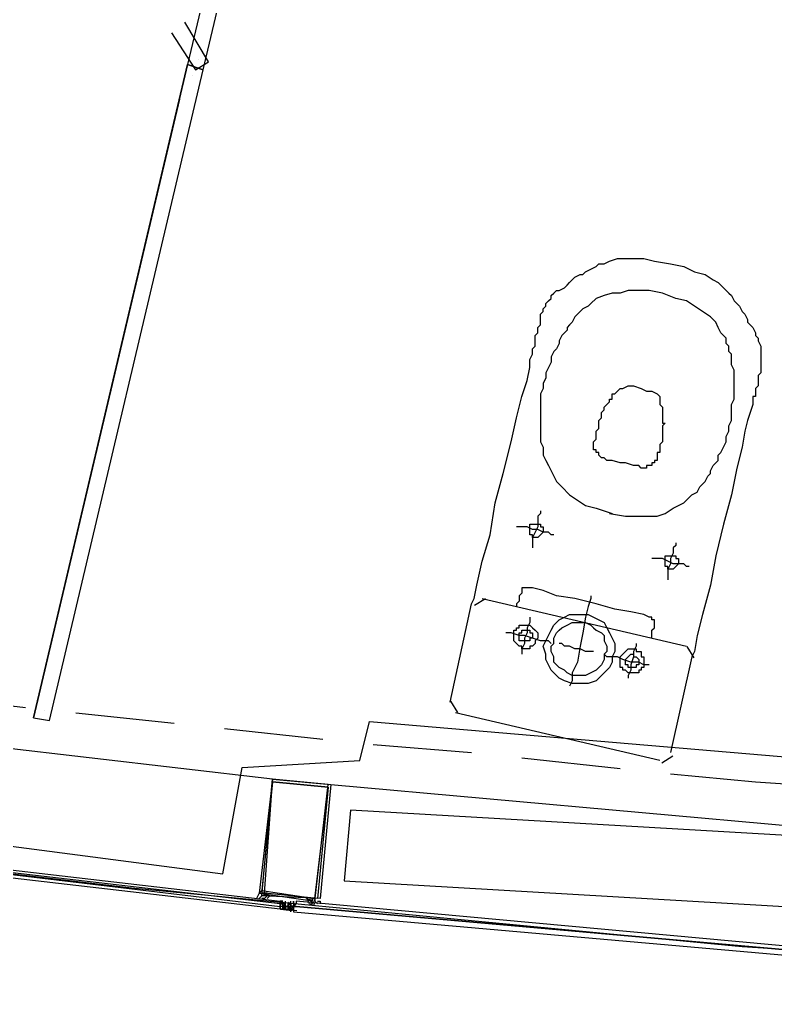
# Model space of a CAD drawing. Header units: feet. Extents: x -84 to 198, y -22 to 181.
# Drawn here: x 54.69 to 58.488, y 15.924 to 20.804 of the extents above; entities that cross this region are included whole.
import ezdxf

# ---------------------------------------------------------------- set-up
doc = ezdxf.new("R2010")
doc.units = ezdxf.units.FT
for name, color, linetype in [('A-AREA-COMUN', 252, 'CONTINUOUS'), ('A-AREA-UNIDAD', 30, 'CONTINUOUS'), ('A-LINEA', 7, 'CONTINUOUS')]:
    doc.layers.add(name, color=color, linetype=linetype)

msp = doc.modelspace()

# ---------------------------------------------------------------- linework, layer by layer
at = {"layer": 'A-AREA-COMUN'}
msp.add_lwpolyline([(65.52, 41.44), (59.728, 16.64), (56.352, 16.8356), (56.32, 16.48), (63.04, 16.0889), (68.48, 16.1244), (71.808, 16.4089), (71.84, 16.9956), (72.88, 17.12), (72.88, 17.4044), (69.84, 18.1156), (69.792, 19.2), (70.16, 20.5156), (71.712, 20.4089), (72.128, 22.2044), (72.352, 22.5244), (73.92, 30.0444)], dxfattribs=at)
at = {"layer": 'A-AREA-UNIDAD'}
msp.add_lwpolyline([(23.392, 28.4089), (25.28, 25.4756), (25.6, 25.44), (25.632, 24.96), (27.68, 22.24), (28, 22.2044), (28.08, 21.7244), (39.712, 18.9689), (47.68, 17.5644), (55.712, 16.5156), (55.808, 17.0489), (56.4, 17.0844), (56.448, 17.28), (58.752, 17.0844), (61.952, 30.56)], dxfattribs=at)
at = {"layer": 'A-LINEA'}
for p, q in [((55.5867, 20.6044), (55.5867, 20.6044)), ((56.8533, 17.3778), (56.96, 17.8711)), ((57.0307, 17.8965), (56.9746, 17.8619)), ((57.0133, 17.8978), (58.04, 17.6578)), ((58.0787, 17.6004), (58.0441, 17.6565)), ((58.0667, 17.6044), (57.96, 17.1244)), ((55.96, 16.9911), (52.2667, 17.4178)), ((54.2267, 17.4044), (54.72, 17.3511)), ((56.8546, 17.3819), (56.8893, 17.3257)), ((54.9733, 17.3244), (55.4667, 17.2711)), ((57.9067, 17.0844), (56.88, 17.3244)), ((55.72, 17.2444), (56.2133, 17.1911)), ((56.4667, 17.1644), (56.96, 17.1244)), ((57.2133, 17.0978), (57.7067, 17.0444)), ((57.9159, 17.0724), (57.9721, 17.107)), ((56.2533, 16.9644), (59.9467, 16.6311)), ((55.92, 16.3911), (55.92, 16.3911)), ((55.92, 16.3778), (55.92, 16.3778)), ((55.9333, 16.3778), (55.9333, 16.3778)), ((56.0133, 16.3778), (56, 16.3778)), ((56, 16.3778), (56.0133, 16.3644)), ((56, 16.3644), (56, 16.3778)), ((56, 16.3644), (56.0133, 16.3778)), ((56, 16.3644), (56, 16.3644)), ((56, 16.3644), (56, 16.3644)), ((56, 16.3644), (56, 16.3644)), ((56, 16.3644), (56, 16.3644)), ((56, 16.3644), (56, 16.3644)), ((56, 16.3644), (56, 16.3644)), ((56, 16.3644), (56.0133, 16.3644)), ((56, 16.3511), (56, 16.3644)), ((56.0133, 16.3644), (56, 16.3644)), ((56, 16.3644), (56, 16.3644)), ((56, 16.3511), (56, 16.3644)), ((56, 16.3511), (56, 16.3511)), ((56, 16.3511), (56, 16.3511)), ((56, 16.3511), (56, 16.3511)), ((56, 16.3511), (56, 16.3511)), ((56, 16.3378), (56, 16.3511)), ((56, 16.3511), (56, 16.3511)), ((56, 16.3511), (56, 16.3511)), ((56, 16.3511), (56, 16.3511)), ((56.0133, 16.3511), (56, 16.3511)), ((56, 16.3511), (56, 16.3511)), ((56.0133, 16.3511), (56, 16.3511)), ((56, 16.3511), (56, 16.3511)), ((56.0133, 16.3778), (56.0133, 16.3778)), ((56.0133, 16.3778), (56.0133, 16.3778)), ((56.0133, 16.3778), (56.0133, 16.3778)), ((56.0133, 16.3778), (56.0133, 16.3778)), ((56.0133, 16.3778), (56.0133, 16.3778)), ((56.0133, 16.3778), (56.0133, 16.3778)), ((56.0133, 16.3778), (56.0133, 16.3778)), ((56.0133, 16.3644), (56.0133, 16.3644)), ((56.0133, 16.3644), (56.0133, 16.3644)), ((56.0133, 16.3644), (56.0133, 16.3644)), ((56.0133, 16.3644), (56.0133, 16.3644)), ((56.0133, 16.3644), (56.0133, 16.3511)), ((56.0133, 16.3644), (56.0133, 16.3644)), ((56.0133, 16.3644), (56.0133, 16.3644)), ((56.0133, 16.3644), (56.0133, 16.3644)), ((56.0133, 16.3644), (56.0133, 16.3644)), ((56.0133, 16.3644), (56.0133, 16.3511)), ((56.0133, 16.3644), (56.0133, 16.3644)), ((56.0133, 16.3644), (56.0133, 16.3644)), ((56.0133, 16.3644), (56.0133, 16.3644)), ((56.0133, 16.3644), (56.0133, 16.3644)), ((56.0133, 16.3644), (56.0133, 16.3644)), ((56.0133, 16.3644), (56.0133, 16.3644)), ((56.0133, 16.3644), (56.0133, 16.3644)), ((56.0133, 16.3644), (56.0133, 16.3644)), ((56.0133, 16.3644), (56.0133, 16.3644)), ((56.0133, 16.3511), (56.0133, 16.3644)), ((56.0133, 16.3644), (56.0133, 16.3644)), ((56.0133, 16.3644), (56.0133, 16.3644)), ((56.0133, 16.3644), (56.0133, 16.3644)), ((56.0133, 16.3511), (56.0133, 16.3511)), ((56.0133, 16.3511), (56.0133, 16.3511)), ((56.0133, 16.3511), (56.0267, 16.3511)), ((56.0133, 16.3511), (56.0267, 16.3511)), ((56.0133, 16.3511), (56.0267, 16.3511)), ((56.0133, 16.3511), (56.0133, 16.3511)), ((56.0133, 16.3511), (56.0133, 16.3511)), ((56.0133, 16.3511), (56.0133, 16.3511)), ((56.0133, 16.3511), (56.0133, 16.3511)), ((56.0133, 16.3511), (56.0133, 16.3511)), ((56.0133, 16.3511), (56.0133, 16.3511)), ((56.0133, 16.3511), (56.0133, 16.3511)), ((56.0133, 16.3511), (56.0133, 16.3511)), ((56.0133, 16.3511), (56.0133, 16.3511)), ((56.0133, 16.3511), (56.0133, 16.3511)), ((56.0133, 16.3511), (56.0133, 16.3511)), ((56.0133, 16.3511), (56.0133, 16.3511)), ((56.0133, 16.3511), (56.0133, 16.3511)), ((56.0133, 16.3511), (56.0133, 16.3511)), ((56.0133, 16.3511), (56.0133, 16.3511)), ((56.0133, 16.3511), (56.0133, 16.3511)), ((56.0133, 16.3511), (56.0133, 16.3511)), ((56.0133, 16.3511), (56.0133, 16.3511)), ((56.0133, 16.3511), (56.0133, 16.3511)), ((56.0133, 16.3378), (56.0133, 16.3511)), ((56.0133, 16.3511), (56.0133, 16.3511)), ((56.0133, 16.3511), (56.0133, 16.3511)), ((56.0133, 16.3378), (56.0133, 16.3511)), ((56.0133, 16.3378), (56.0133, 16.3511)), ((56.0133, 16.3378), (56.0133, 16.3511)), ((56.0133, 16.3511), (56.0133, 16.3511)), ((56.0133, 16.3511), (56.0133, 16.3511)), ((56.0133, 16.3511), (56.0133, 16.3378)), ((56.0133, 16.3511), (56.0133, 16.3511)), ((56.0133, 16.3511), (56.0133, 16.3511)), ((56.0133, 16.3511), (56.0133, 16.3511)), ((56.0133, 16.3511), (56.0133, 16.3511)), ((56.0133, 16.3511), (56.0133, 16.3511)), ((56.0267, 16.3778), (56.0267, 16.3778)), ((56.0267, 16.3778), (56.0267, 16.3778)), ((56.0267, 16.3778), (56.0267, 16.3778)), ((56.0267, 16.3778), (56.0267, 16.3778)), ((56.0267, 16.3778), (56.0267, 16.3778)), ((56.0267, 16.3778), (56.0267, 16.3778)), ((56.0267, 16.3778), (56.0267, 16.3778)), ((56.0267, 16.3644), (56.0267, 16.3644)), ((56.0267, 16.3644), (56.0267, 16.3644)), ((56.0267, 16.3644), (56.0267, 16.3644)), ((56.0267, 16.3644), (56.0267, 16.3644)), ((56.0267, 16.3511), (56.0267, 16.3644)), ((56.0267, 16.3644), (56.0267, 16.3644)), ((56.0267, 16.3644), (56.0267, 16.3644)), ((56.0267, 16.3644), (56.0267, 16.3644)), ((56.0267, 16.3644), (56.0267, 16.3644)), ((56.0267, 16.3644), (56.0267, 16.3644)), ((56.0267, 16.3644), (56.0267, 16.3644)), ((56.0267, 16.3644), (56.0267, 16.3644)), ((56.0267, 16.3644), (56.0267, 16.3644)), ((56.0267, 16.3644), (56.0267, 16.3644)), ((56.0267, 16.3644), (56.0267, 16.3644)), ((56.0267, 16.3644), (56.0267, 16.3644)), ((56.0267, 16.3644), (56.0267, 16.3644)), ((56.0267, 16.3511), (56.0267, 16.3644)), ((56.0267, 16.3644), (56.0267, 16.3644)), ((56.0267, 16.3644), (56.0267, 16.3644)), ((56.0267, 16.3644), (56.0267, 16.3644)), ((56.0267, 16.3644), (56.0267, 16.3644)), ((56.0267, 16.3511), (56.0267, 16.3644)), ((56.0267, 16.3511), (56.0267, 16.3644)), ((56.0267, 16.3511), (56.04, 16.3511)), ((56.0267, 16.3511), (56.0267, 16.3511)), ((56.0267, 16.3511), (56.0267, 16.3511)), ((56.0267, 16.3511), (56.0267, 16.3511)), ((56.0267, 16.3511), (56.0267, 16.3511)), ((56.0267, 16.3511), (56.0267, 16.3511)), ((56.0267, 16.3511), (56.0267, 16.3511)), ((56.0267, 16.3511), (56.0267, 16.3511)), ((56.0267, 16.3511), (56.0267, 16.3511)), ((56.0267, 16.3511), (56.04, 16.3511)), ((56.0267, 16.3511), (56.04, 16.3511)), ((56.0267, 16.3511), (56.0267, 16.3511)), ((56.0267, 16.3511), (56.04, 16.3511)), ((56.0267, 16.3511), (56.0267, 16.3511)), ((56.0267, 16.3511), (56.0267, 16.3511)), ((56.0267, 16.3511), (56.0267, 16.3511)), ((56.0267, 16.3511), (56.0267, 16.3511)), ((56.0267, 16.3511), (56.0267, 16.3511)), ((56.0267, 16.3511), (56.04, 16.3511)), ((56.0267, 16.3511), (56.0267, 16.3511)), ((56.0267, 16.3511), (56.0267, 16.3511)), ((56.0267, 16.3378), (56.0267, 16.3511)), ((56.0267, 16.3511), (56.04, 16.3511)), ((56.0267, 16.3511), (56.0267, 16.3511)), ((56.0267, 16.3511), (56.0267, 16.3511)), ((56.0267, 16.3511), (56.0267, 16.3511)), ((56.0267, 16.3511), (56.0267, 16.3511)), ((56.0267, 16.3511), (56.0267, 16.3511)), ((56.0267, 16.3511), (56.0267, 16.3511)), ((56.0267, 16.3511), (56.0267, 16.3511)), ((56.0267, 16.3511), (56.0267, 16.3511)), ((56.0267, 16.3511), (56.0267, 16.3378)), ((56.0267, 16.3511), (56.0267, 16.3511)), ((56.0267, 16.3511), (56.0267, 16.3511)), ((56.0267, 16.3511), (56.0267, 16.3511)), ((56.0267, 16.3511), (56.0267, 16.3511)), ((56.0267, 16.3511), (56.0267, 16.3511)), ((56.0267, 16.3511), (56.0267, 16.3511)), ((56.0267, 16.3511), (56.0267, 16.3511)), ((56.0267, 16.3511), (56.0267, 16.3511)), ((56.0267, 16.3511), (56.0267, 16.3511)), ((56.0267, 16.3511), (56.0267, 16.3511)), ((56.0267, 16.3511), (56.0267, 16.3511)), ((56.0267, 16.3511), (56.0267, 16.3511)), ((56.0267, 16.3511), (56.0267, 16.3511)), ((56.0267, 16.3511), (56.0267, 16.3511)), ((56.0267, 16.3511), (56.0267, 16.3378)), ((56.0267, 16.3511), (56.0267, 16.3511)), ((56.0267, 16.3511), (56.0267, 16.3511)), ((56.0267, 16.3511), (56.0267, 16.3511)), ((56.0267, 16.3511), (56.0267, 16.3511)), ((56.0267, 16.3511), (56.0267, 16.3378)), ((56.0267, 16.3511), (56.0267, 16.3511)), ((56.0267, 16.3511), (56.0267, 16.3511)), ((56.0267, 16.3511), (56.0267, 16.3511)), ((56.0267, 16.3511), (56.0267, 16.3511)), ((56.0267, 16.3511), (56.04, 16.3511)), ((56.0267, 16.3511), (56.0267, 16.3511)), ((56.0267, 16.3511), (56.0267, 16.3511)), ((56.0267, 16.3511), (56.0267, 16.3511)), ((56.0267, 16.3511), (56.04, 16.3511)), ((56.04, 16.3644), (56.04, 16.3644)), ((56.04, 16.3511), (56.04, 16.3644)), ((56.04, 16.3644), (56.04, 16.3511)), ((56.04, 16.3644), (56.04, 16.3644)), ((56.04, 16.3644), (56.04, 16.3644)), ((56.04, 16.3644), (56.04, 16.3511)), ((56.04, 16.3644), (56.04, 16.3644)), ((56.04, 16.3644), (56.04, 16.3511)), ((56.04, 16.3644), (56.04, 16.3511)), ((56.04, 16.3511), (56.04, 16.3511)), ((56.04, 16.3511), (56.04, 16.3511)), ((56.04, 16.3511), (56.04, 16.3511)), ((56.04, 16.3511), (56.04, 16.3511)), ((56.04, 16.3511), (56.04, 16.3378)), ((56.04, 16.3511), (56.04, 16.3511)), ((56.04, 16.3511), (56.04, 16.3511)), ((56.04, 16.3511), (56.04, 16.3511)), ((56.04, 16.3511), (56.04, 16.3511)), ((56.04, 16.3511), (56.04, 16.3511)), ((56.04, 16.3511), (56.04, 16.3511)), ((56.04, 16.3511), (56.04, 16.3511)), ((56.04, 16.3511), (56.04, 16.3511)), ((56.04, 16.3511), (56.04, 16.3511)), ((56.04, 16.3511), (56.04, 16.3511)), ((56.04, 16.3511), (56.04, 16.3511)), ((56.04, 16.3511), (56.04, 16.3511)), ((56.04, 16.3511), (56.04, 16.3511)), ((56.04, 16.3511), (56.04, 16.3511)), ((56.04, 16.3511), (56.04, 16.3511)), ((56.04, 16.3511), (56.04, 16.3511)), ((56.04, 16.3511), (56.04, 16.3511)), ((56.04, 16.3511), (56.04, 16.3511)), ((56.04, 16.3511), (56.04, 16.3511)), ((56.04, 16.3511), (56.04, 16.3511)), ((56.04, 16.3511), (56.04, 16.3511)), ((56.04, 16.3511), (56.04, 16.3511)), ((56.04, 16.3511), (56.04, 16.3511)), ((56.04, 16.3511), (56.04, 16.3511)), ((56.04, 16.3511), (56.04, 16.3511)), ((56.04, 16.3511), (56.04, 16.3511)), ((56.04, 16.3511), (56.04, 16.3511)), ((56.04, 16.3511), (56.04, 16.3511)), ((56.04, 16.3511), (56.04, 16.3511)), ((56.0533, 16.3511), (56.04, 16.3511)), ((56.0533, 16.3511), (56.04, 16.3511)), ((56.04, 16.3511), (56.04, 16.3511)), ((56.0533, 16.3511), (56.04, 16.3511)), ((56.04, 16.3511), (56.04, 16.3511)), ((56.04, 16.3511), (56.04, 16.3511)), ((56.04, 16.3511), (56.04, 16.3511)), ((56.04, 16.3511), (56.04, 16.3511)), ((56.04, 16.3511), (56.04, 16.3511)), ((56.04, 16.3511), (56.04, 16.3511)), ((56.04, 16.3511), (56.04, 16.3511)), ((56.04, 16.3511), (56.04, 16.3511)), ((56.04, 16.3511), (56.04, 16.3511)), ((56.04, 16.3511), (56.04, 16.3511)), ((56.04, 16.3511), (56.04, 16.3511)), ((56.04, 16.3511), (56.04, 16.3511)), ((56.04, 16.3511), (56.04, 16.3511)), ((56.04, 16.3511), (56.04, 16.3511)), ((56.04, 16.3511), (56.04, 16.3511)), ((56.04, 16.3511), (56.04, 16.3511)), ((56.04, 16.3511), (56.04, 16.3511)), ((56.04, 16.3511), (56.04, 16.3511)), ((56.04, 16.3511), (56.04, 16.3511)), ((56.04, 16.3511), (56.04, 16.3511)), ((56.04, 16.3378), (56.04, 16.3511)), ((56.0533, 16.3778), (56.0533, 16.3778)), ((56.0533, 16.3778), (56.0533, 16.3778)), ((56.0533, 16.3778), (56.0533, 16.3778)), ((56.0533, 16.3644), (56.0533, 16.3644)), ((56.0533, 16.3644), (56.0533, 16.3644)), ((56.0533, 16.3644), (56.0533, 16.3511)), ((56.0533, 16.3644), (56.0533, 16.3644)), ((56.0533, 16.3644), (56.0533, 16.3644)), ((56.0533, 16.3644), (56.0533, 16.3644)), ((56.0533, 16.3644), (56.0533, 16.3644)), ((56.0533, 16.3644), (56.0533, 16.3644)), ((56.0533, 16.3644), (56.0533, 16.3644)), ((56.0533, 16.3644), (56.0533, 16.3644)), ((56.0533, 16.3644), (56.0533, 16.3644)), ((56.0533, 16.3511), (56.0533, 16.3644)), ((56.0533, 16.3644), (56.0533, 16.3644)), ((56.0533, 16.3644), (56.0533, 16.3644)), ((56.0533, 16.3644), (56.0533, 16.3511)), ((56.0533, 16.3644), (56.0533, 16.3644)), ((56.0533, 16.3644), (56.0533, 16.3644)), ((56.0533, 16.3644), (56.0533, 16.3644)), ((56.0533, 16.3511), (56.0533, 16.3511)), ((56.0533, 16.3511), (56.0533, 16.3511)), ((56.0533, 16.3511), (56.0533, 16.3511)), ((56.0533, 16.3511), (56.0533, 16.3511)), ((56.0533, 16.3511), (56.0533, 16.3511)), ((56.0533, 16.3511), (56.0533, 16.3511)), ((56.0533, 16.3511), (56.0533, 16.3511)), ((56.0533, 16.3511), (56.0533, 16.3511)), ((56.0533, 16.3511), (56.0533, 16.3511)), ((56.0533, 16.3511), (56.0533, 16.3511)), ((56.0533, 16.3511), (56.0533, 16.3511)), ((56.0533, 16.3511), (56.0533, 16.3511)), ((56.0533, 16.3511), (56.0533, 16.3378)), ((56.0533, 16.3511), (56.0533, 16.3511)), ((56.0533, 16.3511), (56.0533, 16.3511)), ((56.0533, 16.3511), (56.0533, 16.3511)), ((56.0533, 16.3511), (56.0533, 16.3378)), ((56.0533, 16.3511), (56.0533, 16.3511)), ((56.0667, 16.3511), (56.0533, 16.3511)), ((56.0533, 16.3511), (56.0533, 16.3511)), ((56.0533, 16.3511), (56.0533, 16.3511)), ((56.0533, 16.3511), (56.0533, 16.3511)), ((56.0667, 16.3511), (56.0533, 16.3511)), ((56.0667, 16.3511), (56.0533, 16.3378)), ((56.0533, 16.3511), (56.0533, 16.3511)), ((56.0533, 16.3511), (56.0533, 16.3511)), ((56.0667, 16.3511), (56.0533, 16.3511)), ((56.0533, 16.3511), (56.0533, 16.3511)), ((56.0533, 16.3511), (56.0533, 16.3511)), ((56.0533, 16.3511), (56.0533, 16.3511)), ((56.0533, 16.3511), (56.0533, 16.3511)), ((56.0533, 16.3511), (56.0533, 16.3511)), ((56.0533, 16.3511), (56.0533, 16.3511)), ((56.0533, 16.3511), (56.0533, 16.3511)), ((56.0533, 16.3511), (56.0533, 16.3511)), ((56.0533, 16.3511), (56.0533, 16.3511)), ((56.0533, 16.3511), (56.0533, 16.3511)), ((56.0533, 16.3511), (56.0533, 16.3511)), ((56.0533, 16.3511), (56.0533, 16.3511)), ((56.0533, 16.3511), (56.0533, 16.3511)), ((56.0533, 16.3511), (56.0533, 16.3511)), ((56.0533, 16.3511), (56.0533, 16.3511)), ((56.0533, 16.3511), (56.0533, 16.3511)), ((56.0533, 16.3511), (56.0533, 16.3511)), ((56.0533, 16.3511), (56.0533, 16.3511)), ((56.0667, 16.3778), (56.0667, 16.3778)), ((56.0667, 16.3778), (56.0667, 16.3778)), ((56.0667, 16.3644), (56.0667, 16.3778)), ((56.0667, 16.3778), (56.0667, 16.3778)), ((56.0667, 16.3644), (56.0667, 16.3644)), ((56.0667, 16.3644), (56.0667, 16.3644)), ((56.0667, 16.3644), (56.0667, 16.3644)), ((56.0667, 16.3644), (56.0667, 16.3644)), ((56.0667, 16.3644), (56.0667, 16.3644)), ((56.0667, 16.3644), (56.0667, 16.3644)), ((56.0667, 16.3644), (56.0667, 16.3644)), ((56.0667, 16.3644), (56.0667, 16.3644)), ((56.0667, 16.3644), (56.0667, 16.3644)), ((56.0667, 16.3644), (56.0667, 16.3644)), ((56.0667, 16.3644), (56.0667, 16.3644)), ((56.0667, 16.3644), (56.0667, 16.3644)), ((56.0667, 16.3644), (56.0667, 16.3644)), ((56.0667, 16.3644), (56.0667, 16.3644)), ((56.0667, 16.3644), (56.0667, 16.3644)), ((56.0667, 16.3644), (56.0667, 16.3644)), ((56.0667, 16.3511), (56.0667, 16.3511)), ((56.0667, 16.3511), (56.0667, 16.3511)), ((56.0667, 16.3511), (56.0667, 16.3511)), ((56.0667, 16.3511), (56.0667, 16.3511)), ((56.0667, 16.3511), (56.0667, 16.3511)), ((56.0667, 16.3511), (56.0667, 16.3511)), ((56.0667, 16.3511), (56.0667, 16.3511)), ((56.0667, 16.3511), (56.0667, 16.3511)), ((56.0667, 16.3511), (56.0667, 16.3511)), ((56.0667, 16.3511), (56.0667, 16.3511)), ((56.0667, 16.3511), (56.0667, 16.3511)), ((56.0667, 16.3511), (56.0667, 16.3511)), ((56.0667, 16.3511), (56.0667, 16.3511)), ((56.0667, 16.3511), (56.0667, 16.3511)), ((56.0667, 16.3511), (56.0667, 16.3511)), ((56.0667, 16.3511), (56.0667, 16.3511)), ((56.0667, 16.3511), (56.0667, 16.3511)), ((56.0667, 16.3511), (56.0667, 16.3511)), ((56.0667, 16.3511), (56.0667, 16.3511)), ((56.0667, 16.3511), (56.0667, 16.3378)), ((56.0667, 16.3511), (56.0667, 16.3511)), ((56.08, 16.3511), (56.08, 16.3511)), ((56.1733, 16.3511), (56.1733, 16.3511)), ((56.1867, 16.3911), (56.1867, 16.3911)), ((56, 16.3378), (56, 16.3378)), ((56, 16.3378), (56, 16.3378)), ((56, 16.3378), (56, 16.3378)), ((56.0133, 16.3378), (56, 16.3378)), ((56, 16.3378), (56, 16.3378)), ((56, 16.3378), (56, 16.3378)), ((56.0582, 16.3289), (56.0006, 16.3356)), ((56.0133, 16.3378), (56.0133, 16.3378)), ((56.0133, 16.3378), (56.0133, 16.3378)), ((56.0133, 16.3378), (56.0133, 16.3378)), ((56.0133, 16.3378), (56.0133, 16.3378)), ((56.0133, 16.3378), (56.0133, 16.3378)), ((56.0133, 16.3378), (56.0133, 16.3378)), ((56.0133, 16.3378), (56.0133, 16.3378)), ((56.0133, 16.3378), (56.0133, 16.3378)), ((56.0133, 16.3378), (56.0133, 16.3378)), ((56.0133, 16.3378), (56.0133, 16.3378)), ((56.0133, 16.3378), (56.0267, 16.3378)), ((56.0133, 16.3378), (56.0133, 16.3378)), ((56.0133, 16.3378), (56.0133, 16.3378)), ((56.0133, 16.3378), (56.0133, 16.3378)), ((56.0133, 16.3378), (56.0133, 16.3378)), ((56.0133, 16.3378), (56.0133, 16.3378)), ((56.0133, 16.3378), (56.0133, 16.3378)), ((56.0267, 16.3378), (56.0133, 16.3378)), ((56.0133, 16.3378), (56.0133, 16.3378)), ((56.0133, 16.3378), (56.0133, 16.3378)), ((56.0133, 16.3378), (56.0133, 16.3378)), ((56.0133, 16.3378), (56.0133, 16.3378)), ((56.0267, 16.3378), (56.0133, 16.3378)), ((56.0133, 16.3378), (56.0267, 16.3378)), ((56.0133, 16.3378), (56.0133, 16.3378)), ((56.0828, 16.3299), (56.025, 16.335)), ((56.0267, 16.3378), (56.0267, 16.3378)), ((56.0267, 16.3378), (56.0267, 16.3378)), ((56.0267, 16.3378), (56.04, 16.3378)), ((56.0267, 16.3378), (56.0267, 16.3378)), ((56.0267, 16.3378), (56.0267, 16.3378)), ((56.0267, 16.3378), (56.0267, 16.3378)), ((56.0267, 16.3378), (56.0267, 16.3378)), ((56.0267, 16.3378), (56.0267, 16.3378)), ((56.0267, 16.3378), (56.0267, 16.3378)), ((56.0267, 16.3378), (56.0267, 16.3378)), ((56.0267, 16.3378), (56.0267, 16.3378)), ((56.0267, 16.3378), (56.0267, 16.3378)), ((56.0267, 16.3378), (56.0267, 16.3378)), ((56.0267, 16.3378), (56.0267, 16.3378)), ((56.0267, 16.3378), (56.0267, 16.3378)), ((56.0267, 16.3378), (56.0267, 16.3378)), ((56.0267, 16.3378), (56.0267, 16.3378)), ((56.0267, 16.3378), (56.0267, 16.3378)), ((56.0267, 16.3378), (56.0267, 16.3378)), ((56.0267, 16.3378), (56.0267, 16.3378)), ((56.0267, 16.3378), (56.0267, 16.3378)), ((56.0267, 16.3378), (56.0267, 16.3378)), ((56.0267, 16.3378), (56.0267, 16.3378)), ((56.0267, 16.3378), (56.0267, 16.3378)), ((56.0267, 16.3378), (56.0267, 16.3378)), ((56.0267, 16.3378), (56.0267, 16.3378)), ((56.0267, 16.3378), (56.0267, 16.3378)), ((56.0267, 16.3378), (56.0267, 16.3378)), ((56.0267, 16.3378), (56.0267, 16.3378)), ((56.0267, 16.3378), (56.0267, 16.3378)), ((56.0267, 16.3378), (56.0267, 16.3378)), ((56.0267, 16.3378), (56.0267, 16.3378)), ((56.0267, 16.3378), (56.0267, 16.3378)), ((56.0267, 16.3378), (56.0267, 16.3378)), ((56.0267, 16.3378), (56.0267, 16.3378)), ((56.0267, 16.3378), (56.0267, 16.3378)), ((56.0267, 16.3378), (56.0267, 16.3378)), ((56.0267, 16.3378), (56.0267, 16.3378)), ((56.04, 16.3378), (56.04, 16.3378)), ((56.04, 16.3378), (56.04, 16.3378)), ((56.04, 16.3378), (56.04, 16.3378)), ((56.04, 16.3378), (56.0533, 16.3378)), ((56.04, 16.3378), (56.04, 16.3378)), ((56.04, 16.3378), (56.04, 16.3378)), ((56.04, 16.3378), (56.04, 16.3378)), ((56.04, 16.3378), (56.04, 16.3378)), ((56.04, 16.3378), (56.04, 16.3378)), ((56.04, 16.3378), (56.0533, 16.3378)), ((56.04, 16.3378), (56.0533, 16.3378)), ((56.04, 16.3378), (56.04, 16.3378)), ((56.04, 16.3378), (56.04, 16.3378)), ((56.04, 16.3378), (56.04, 16.3378)), ((56.04, 16.3378), (56.04, 16.3378)), ((56.04, 16.3378), (56.04, 16.3378)), ((56.04, 16.3378), (56.04, 16.3378)), ((56.04, 16.3378), (56.04, 16.3378)), ((56.04, 16.3378), (56.04, 16.3378)), ((56.04, 16.3378), (56.04, 16.3378)), ((56.04, 16.3378), (56.04, 16.3378)), ((56.04, 16.3378), (56.04, 16.3378)), ((56.04, 16.3378), (56.04, 16.3378)), ((56.04, 16.3378), (56.04, 16.3378)), ((56.04, 16.3378), (56.04, 16.3378)), ((56.04, 16.3378), (56.04, 16.3378)), ((56.04, 16.3378), (56.04, 16.3378)), ((56.04, 16.3378), (56.0533, 16.3378)), ((56.04, 16.3378), (56.04, 16.3378)), ((56.04, 16.3378), (56.04, 16.3378)), ((56.04, 16.3378), (56.0533, 16.3378)), ((56.04, 16.3378), (56.04, 16.3378)), ((56.04, 16.3378), (56.04, 16.3378)), ((56.04, 16.3378), (56.0533, 16.3378)), ((56.0533, 16.3378), (56.0533, 16.3378)), ((56.0533, 16.3378), (56.0533, 16.3378)), ((56.0533, 16.3378), (56.0533, 16.3378)), ((56.0533, 16.3378), (56.0533, 16.3378)), ((56.0533, 16.3378), (56.0533, 16.3378)), ((56.0533, 16.3378), (56.0533, 16.3378)), ((56.0533, 16.3378), (56.0533, 16.3378)), ((56.0533, 16.3378), (56.0533, 16.3378)), ((56.0533, 16.3378), (56.0533, 16.3378)), ((56.0533, 16.3378), (56.0533, 16.3378)), ((56.0533, 16.3378), (56.0533, 16.3378)), ((56.0533, 16.3378), (56.0533, 16.3378)), ((56.0533, 16.3378), (56.0533, 16.3378)), ((56.0533, 16.3378), (56.0533, 16.3378)), ((56.0533, 16.3378), (56.0533, 16.3378)), ((56.0533, 16.3378), (56.0533, 16.3378)), ((56.0533, 16.3244), (56.0533, 16.3378)), ((56.0533, 16.3378), (56.0533, 16.3378)), ((56.0533, 16.3378), (56.0533, 16.3378)), ((56.0533, 16.3378), (56.0533, 16.3378)), ((56.0533, 16.3378), (56.0533, 16.3378)), ((56.0533, 16.3378), (56.0533, 16.3378)), ((56.0533, 16.3378), (56.0533, 16.3378)), ((56.0533, 16.3378), (56.0533, 16.3378)), ((56.0533, 16.3378), (56.0533, 16.3378)), ((56.0533, 16.3378), (56.0533, 16.3378)), ((56.0533, 16.3378), (56.0533, 16.3378)), ((56.0667, 16.3378), (56.0533, 16.3378)), ((56.0533, 16.3378), (56.0533, 16.3378)), ((56.0533, 16.3378), (56.0533, 16.3378)), ((56.0533, 16.3378), (56.0533, 16.3378)), ((56.0533, 16.3378), (56.0533, 16.3378)), ((56.0533, 16.3378), (56.0533, 16.3378)), ((56.0533, 16.3378), (56.0533, 16.3378)), ((56.0533, 16.3378), (56.0533, 16.3378)), ((56.0533, 16.3378), (56.0533, 16.3378)), ((56.0533, 16.3378), (56.0667, 16.3378)), ((56.0533, 16.3378), (56.0533, 16.3378)), ((56.0533, 16.3378), (56.0533, 16.3378)), ((56.0533, 16.3378), (56.0533, 16.3378)), ((56.0533, 16.3378), (56.0533, 16.3378)), ((56.0533, 16.3378), (56.0533, 16.3378)), ((56.0533, 16.3378), (56.0533, 16.3378)), ((56.0533, 16.3378), (56.0533, 16.3378)), ((56.0667, 16.3378), (56.0667, 16.3378)), ((56.0667, 16.3378), (56.0667, 16.3378)), ((56.0667, 16.3378), (56.0667, 16.3378)), ((56.0667, 16.3378), (56.0667, 16.3378)), ((56.0667, 16.3378), (56.0667, 16.3378)), ((56.0667, 16.3378), (56.0667, 16.3378)), ((56.0667, 16.3378), (56.0667, 16.3378)), ((56.0667, 16.3378), (56.0667, 16.3378)), ((56.0667, 16.3378), (56.0667, 16.3378)), ((56.0667, 16.3378), (56.0667, 16.3378)), ((56.0667, 16.3378), (56.0667, 16.3378)), ((56.0667, 16.3378), (56.0667, 16.3378)), ((56.0667, 16.3378), (56.0667, 16.3378)), ((56.0667, 16.3378), (56.0667, 16.3378)), ((56.0667, 16.3378), (56.0667, 16.3378)), ((56.0667, 16.3378), (56.0667, 16.3378)), ((56.0667, 16.3378), (56.0667, 16.3378)), ((56.0667, 16.3378), (56.0667, 16.3378)), ((56.0667, 16.3378), (56.0667, 16.3378)), ((56.0667, 16.3378), (56.0667, 16.3378)), ((56.0667, 16.3378), (56.0667, 16.3378)), ((56.0667, 16.3378), (56.0667, 16.3378)), ((56.0667, 16.3378), (56.0667, 16.3378)), ((56.0667, 16.3378), (56.0667, 16.3378)), ((56.0667, 16.3378), (56.0667, 16.3378)), ((56.0667, 16.3378), (56.0667, 16.3378)), ((56.0667, 16.3378), (56.0667, 16.3378)), ((56.0667, 16.3244), (56.0667, 16.3244)), ((56.0667, 16.3244), (56.0667, 16.3244))]:
    msp.add_line(p, q, dxfattribs=at)
for points in [[(26.7067, 23.3511), (28.04, 21.6178), (31.0267, 20.8311), (34.0133, 20.0978), (37.0133, 19.4044), (40.0267, 18.7778), (43.0533, 18.2044), (46.0933, 17.6844), (49.1467, 17.2178), (52.2, 16.8044), (55.2533, 16.4444), (58.32, 16.1511), (60.4, 16.0178), (62.48, 15.9511), (64.5467, 15.9244), (66.6267, 15.9511), (68.7067, 16.0178), (70.7867, 16.1511), (72.8533, 16.3244), (74.92, 16.5511), (76.9867, 16.8178), (79.04, 17.1511), (81.08, 17.5244), (83.12, 17.9378)], [(56.1867, 23.3244), (55.5333, 20.5778), (55.6133, 20.5511), (56.2667, 23.3111), (56.1867, 23.3244)], [(55.4533, 20.7378), (55.5733, 20.5511), (55.64, 20.5911), (55.52, 20.7911)], [(55.4933, 20.4044), (54.76, 17.2978), (55.5333, 20.5778)], [(55.5333, 20.5778), (54.76, 17.2978), (54.84, 17.2844), (55.6133, 20.5511), (55.5333, 20.5778)], [(55.56, 20.5244), (55.56, 20.5244), (55.56, 20.5244)], [(56.96, 17.8711), (56.9733, 17.8978), (56.9867, 17.9644), (57.0133, 18.0844), (57.0533, 18.2178), (57.08, 18.3778), (57.12, 18.5244), (57.16, 18.6844), (57.1867, 18.8044), (57.2133, 18.9111), (57.24, 18.9911), (57.2533, 19.0578), (57.2533, 19.0978), (57.2667, 19.1244), (57.2667, 19.1511), (57.28, 19.1644), (57.28, 19.1778), (57.28, 19.1911), (57.28, 19.2044), (57.28, 19.2178), (57.2933, 19.2311), (57.2933, 19.2444), (57.2933, 19.2578), (57.3067, 19.2711), (57.3067, 19.2978), (57.3067, 19.3111), (57.3067, 19.3244), (57.32, 19.3378), (57.32, 19.3511), (57.3333, 19.3644), (57.3333, 19.3778), (57.3467, 19.3911), (57.36, 19.4044), (57.36, 19.4178), (57.3733, 19.4311), (57.3867, 19.4444), (57.4, 19.4444), (57.4267, 19.4578), (57.44, 19.4711), (57.4533, 19.4844), (57.4667, 19.4978), (57.48, 19.5111), (57.5067, 19.5244), (57.52, 19.5244), (57.5333, 19.5378), (57.56, 19.5511), (57.5867, 19.5644), (57.6, 19.5778), (57.6267, 19.5778), (57.6533, 19.5911), (57.6933, 19.6044), (57.72, 19.6044), (57.7733, 19.6044), (57.8267, 19.6044), (57.88, 19.5911), (57.96, 19.5778), (58.0267, 19.5644), (58.08, 19.5378), (58.1333, 19.5244), (58.1733, 19.4978), (58.2, 19.4844), (58.2267, 19.4578), (58.2533, 19.4311), (58.2667, 19.4178), (58.28, 19.3911), (58.2933, 19.3778), (58.3067, 19.3644), (58.32, 19.3378), (58.3333, 19.3244), (58.3467, 19.2978), (58.3467, 19.2844), (58.36, 19.2711), (58.3733, 19.2578), (58.3867, 19.2311), (58.3867, 19.2178), (58.4, 19.2044), (58.4, 19.1911), (58.4133, 19.1644), (58.4133, 19.1511), (58.4133, 19.1378), (58.4133, 19.1244), (58.4133, 19.1111), (58.4133, 19.0844), (58.4133, 19.0711), (58.4133, 19.0578), (58.4133, 19.0444), (58.4133, 19.0311), (58.4, 19.0178), (58.4, 19.0044), (58.4, 18.9911), (58.4, 18.9644), (58.3867, 18.9511), (58.3867, 18.9378), (58.3867, 18.9244), (58.3867, 18.9111), (58.3733, 18.9111), (58.3733, 18.8978), (58.3733, 18.8844), (58.3733, 18.8711), (58.36, 18.8311), (58.3467, 18.7911), (58.3333, 18.7378), (58.32, 18.6578), (58.2933, 18.5511), (58.2667, 18.4178), (58.2267, 18.2711), (58.1867, 18.1111), (58.16, 17.9644), (58.12, 17.8178), (58.0933, 17.7111), (58.08, 17.6311), (58.0667, 17.6044)], [(57.6533, 18.3244), (57.7333, 18.3111), (57.7867, 18.3111), (57.84, 18.3111), (57.8933, 18.3111), (57.9333, 18.3244), (57.9733, 18.3511), (58, 18.3644), (58.0267, 18.3778), (58.0533, 18.4044), (58.0667, 18.4178), (58.0933, 18.4311), (58.1067, 18.4578), (58.12, 18.4711), (58.1333, 18.4844), (58.1467, 18.5111), (58.16, 18.5244), (58.16, 18.5378), (58.1733, 18.5644), (58.1867, 18.5778), (58.2, 18.5911), (58.2, 18.6178), (58.2133, 18.6311), (58.2267, 18.6578), (58.24, 18.6844), (58.24, 18.7111), (58.2533, 18.7378), (58.2533, 18.7644), (58.2667, 18.7911), (58.2667, 18.8178), (58.2667, 18.8444), (58.2667, 18.8711), (58.28, 18.8978), (58.28, 18.9244), (58.28, 18.9378), (58.28, 18.9644), (58.28, 18.9911), (58.28, 19.0044), (58.28, 19.0311), (58.28, 19.0444), (58.2667, 19.0711), (58.2667, 19.0844), (58.2667, 19.0978), (58.2667, 19.1244), (58.2533, 19.1378), (58.2533, 19.1644), (58.24, 19.1778), (58.24, 19.2044), (58.2133, 19.2311), (58.2, 19.2578), (58.1867, 19.2844), (58.16, 19.3111), (58.12, 19.3378), (58.08, 19.3644), (58.04, 19.3911), (57.9867, 19.4044), (57.92, 19.4311), (57.8533, 19.4444), (57.8, 19.4444), (57.7467, 19.4444), (57.7067, 19.4311), (57.6667, 19.4311), (57.6267, 19.4178), (57.5867, 19.4044), (57.56, 19.3778), (57.5467, 19.3644), (57.52, 19.3511), (57.5067, 19.3378), (57.4933, 19.3244), (57.48, 19.3111), (57.4667, 19.2844), (57.4533, 19.2711), (57.44, 19.2578), (57.44, 19.2444), (57.4267, 19.2311), (57.4133, 19.2178), (57.4, 19.1911), (57.4, 19.1778), (57.3867, 19.1511), (57.3733, 19.1378), (57.36, 19.1111), (57.36, 19.0844), (57.3467, 19.0578), (57.3333, 19.0311), (57.3333, 19.0044), (57.32, 18.9778), (57.32, 18.9511), (57.3067, 18.9244), (57.3067, 18.8978), (57.3067, 18.8711), (57.3067, 18.8578), (57.3067, 18.8311), (57.3067, 18.8044), (57.3067, 18.7911), (57.3067, 18.7644), (57.3067, 18.7511), (57.3067, 18.7244), (57.3067, 18.6978), (57.3067, 18.6844), (57.32, 18.6578), (57.32, 18.6444), (57.32, 18.6178), (57.3333, 18.5911), (57.3467, 18.5644), (57.36, 18.5378), (57.3733, 18.5111), (57.3867, 18.4844), (57.4133, 18.4578), (57.4533, 18.4178), (57.4933, 18.3911), (57.5333, 18.3644), (57.5867, 18.3511), (57.6667, 18.3244)], [(57.6133, 18.6044), (57.6, 18.6178), (57.6, 18.6311), (57.5867, 18.6311), (57.5867, 18.6444), (57.5733, 18.6444), (57.5733, 18.6578), (57.5733, 18.6711), (57.5733, 18.6844), (57.5867, 18.6978), (57.5867, 18.7111), (57.5867, 18.7244), (57.5867, 18.7378), (57.6, 18.7511), (57.6, 18.7644), (57.6, 18.7778), (57.6, 18.7911), (57.6133, 18.8044), (57.6133, 18.8178), (57.6133, 18.8311), (57.6267, 18.8444), (57.6267, 18.8578), (57.64, 18.8711), (57.6533, 18.8844), (57.6533, 18.8978), (57.6667, 18.8978), (57.6667, 18.9111), (57.6667, 18.9244), (57.68, 18.9244), (57.6933, 18.9378), (57.7067, 18.9511), (57.72, 18.9511), (57.7467, 18.9644), (57.7733, 18.9644), (57.8133, 18.9511), (57.84, 18.9378), (57.8667, 18.9378), (57.8933, 18.9244), (57.9067, 18.9111), (57.9067, 18.8844), (57.9067, 18.8711), (57.92, 18.8578), (57.92, 18.8444), (57.92, 18.8311), (57.92, 18.8178), (57.92, 18.8044), (57.92, 18.7911), (57.92, 18.7778), (57.9333, 18.7778), (57.92, 18.7644), (57.92, 18.7511), (57.92, 18.7378), (57.92, 18.7244), (57.92, 18.7111), (57.92, 18.6844), (57.9067, 18.6711), (57.9067, 18.6578), (57.9067, 18.6444), (57.9067, 18.6311), (57.8933, 18.6311), (57.8933, 18.6178), (57.8933, 18.6044), (57.8933, 18.5911), (57.88, 18.5911), (57.88, 18.5778), (57.8667, 18.5778), (57.8667, 18.5644), (57.8533, 18.5644), (57.84, 18.5644), (57.84, 18.5511), (57.8267, 18.5511), (57.8133, 18.5511), (57.8, 18.5644), (57.7733, 18.5644), (57.7333, 18.5778), (57.7067, 18.5778), (57.6667, 18.5911), (57.64, 18.5911), (57.6267, 18.6044), (57.6133, 18.6044)], [(57.3067, 18.3378), (57.3067, 18.3244), (57.2933, 18.3111), (57.2933, 18.2844), (57.2933, 18.2578), (57.28, 18.2311), (57.2667, 18.2044), (57.2667, 18.1778), (57.2667, 18.1644), (57.2667, 18.1511)], [(57.3733, 18.2178), (57.36, 18.2178), (57.3467, 18.2311), (57.32, 18.2311), (57.2933, 18.2444), (57.2667, 18.2444), (57.24, 18.2578), (57.2133, 18.2578), (57.2, 18.2578), (57.1867, 18.2578)], [(57.2933, 18.2711), (57.3067, 18.2711), (57.3067, 18.2578), (57.32, 18.2578), (57.32, 18.2444), (57.32, 18.2311), (57.3067, 18.2178), (57.2933, 18.2044), (57.28, 18.2044), (57.2667, 18.2044), (57.2667, 18.2178), (57.2533, 18.2178), (57.2533, 18.2311), (57.2533, 18.2444), (57.2533, 18.2578), (57.2533, 18.2711), (57.2667, 18.2711), (57.28, 18.2711), (57.2933, 18.2711)], [(57.9867, 18.1778), (57.9867, 18.1644), (57.9733, 18.1511), (57.9733, 18.1244), (57.96, 18.0978), (57.96, 18.0711), (57.9467, 18.0444), (57.9467, 18.0178), (57.9467, 18.0044), (57.9467, 17.9911)], [(57.9733, 18.1111), (57.9867, 18.1111), (57.9867, 18.0978), (58, 18.0978), (58, 18.0844), (58, 18.0711), (57.9867, 18.0578), (57.9733, 18.0444), (57.96, 18.0444), (57.9467, 18.0444), (57.9467, 18.0578), (57.9333, 18.0578), (57.9333, 18.0711), (57.9333, 18.0844), (57.9333, 18.0978), (57.9333, 18.1111), (57.9467, 18.1111), (57.96, 18.1111), (57.9733, 18.1111)], [(58.0533, 18.0578), (58.04, 18.0578), (58.0267, 18.0711), (58, 18.0711), (57.9733, 18.0711), (57.9467, 18.0844), (57.92, 18.0978), (57.8933, 18.0978), (57.8667, 18.0978)], [(57.8667, 17.6978), (57.8667, 17.7111), (57.8667, 17.7244), (57.8667, 17.7378), (57.88, 17.7511), (57.88, 17.7644), (57.88, 17.7778), (57.88, 17.7911), (57.8667, 17.7911), (57.8667, 17.8044), (57.8533, 17.8044), (57.8267, 17.8178), (57.76, 17.8311), (57.68, 17.8444), (57.5867, 17.8711), (57.48, 17.8978), (57.3867, 17.9111), (57.32, 17.9378), (57.2667, 17.9511), (57.24, 17.9511), (57.2267, 17.9511), (57.2133, 17.9511), (57.2133, 17.9378), (57.2133, 17.9244), (57.2, 17.9111), (57.2, 17.8978), (57.2, 17.8844), (57.1867, 17.8711), (57.1867, 17.8578)], [(57.56, 17.9111), (57.56, 17.8978), (57.5467, 17.8578), (57.5333, 17.8044), (57.52, 17.7244), (57.5067, 17.6578), (57.4933, 17.5778), (57.4667, 17.5244), (57.4667, 17.4844), (57.4533, 17.4578)], [(57.5467, 17.8178), (57.5733, 17.8044), (57.6, 17.7911), (57.6267, 17.7778), (57.64, 17.7511), (57.6533, 17.7244), (57.6667, 17.6978), (57.68, 17.6711), (57.68, 17.6311), (57.6667, 17.6044), (57.6667, 17.5778), (57.6533, 17.5511), (57.6267, 17.5244), (57.6, 17.4978), (57.5867, 17.4844), (57.5467, 17.4711), (57.52, 17.4711), (57.4933, 17.4711), (57.4667, 17.4711), (57.4267, 17.4844), (57.4, 17.4978), (57.3733, 17.5244), (57.36, 17.5378), (57.3467, 17.5644), (57.3333, 17.5911), (57.3333, 17.6178), (57.32, 17.6578), (57.3333, 17.6844), (57.3467, 17.7111), (57.36, 17.7378), (57.3733, 17.7644), (57.4, 17.7911), (57.4267, 17.8044), (57.4533, 17.8178), (57.48, 17.8178), (57.5067, 17.8178), (57.5467, 17.8178)], [(57.24, 17.7644), (57.2533, 17.7644), (57.2667, 17.7511), (57.28, 17.7378), (57.2933, 17.7244), (57.2933, 17.7111), (57.2933, 17.6978), (57.28, 17.6844), (57.28, 17.6711), (57.2667, 17.6578), (57.2533, 17.6578), (57.2533, 17.6444), (57.24, 17.6444), (57.2267, 17.6444), (57.2133, 17.6444), (57.2133, 17.6578), (57.2, 17.6578), (57.1867, 17.6711), (57.1733, 17.6844), (57.1733, 17.6978), (57.1733, 17.7111), (57.1733, 17.7244), (57.1733, 17.7378), (57.1867, 17.7378), (57.1867, 17.7511), (57.2, 17.7511), (57.2, 17.7644), (57.2133, 17.7644), (57.2267, 17.7644), (57.24, 17.7644)], [(57.2533, 17.8044), (57.2533, 17.7911), (57.2533, 17.7778), (57.24, 17.7511), (57.24, 17.7244), (57.2267, 17.6978), (57.2267, 17.6711), (57.2133, 17.6444), (57.2133, 17.6311), (57.2133, 17.6178)], [(57.5333, 17.7778), (57.56, 17.7644), (57.5733, 17.7511), (57.5867, 17.7378), (57.6133, 17.7244), (57.6267, 17.7111), (57.6267, 17.6844), (57.64, 17.6578), (57.64, 17.6311), (57.6267, 17.6178), (57.6267, 17.5911), (57.6133, 17.5644), (57.6, 17.5511), (57.5867, 17.5378), (57.56, 17.5244), (57.5333, 17.5111), (57.52, 17.5111), (57.4933, 17.5111), (57.4667, 17.5111), (57.44, 17.5244), (57.4267, 17.5378), (57.4, 17.5511), (57.3867, 17.5644), (57.3733, 17.5778), (57.3733, 17.6044), (57.36, 17.6311), (57.36, 17.6578), (57.3733, 17.6711), (57.3733, 17.6978), (57.3867, 17.7244), (57.4, 17.7378), (57.4133, 17.7511), (57.44, 17.7644), (57.4667, 17.7778), (57.48, 17.7778), (57.5067, 17.7778), (57.5333, 17.7778)], [(57.36, 17.6711), (57.3467, 17.6844), (57.3333, 17.6844), (57.3067, 17.6844), (57.2667, 17.6978), (57.2267, 17.7111), (57.2, 17.7111), (57.16, 17.7244), (57.1467, 17.7244), (57.1333, 17.7244)], [(57.24, 17.7378), (57.2533, 17.7378), (57.2533, 17.7244), (57.2667, 17.7244), (57.2667, 17.7111), (57.2667, 17.6978), (57.2533, 17.6978), (57.2533, 17.6844), (57.24, 17.6844), (57.2267, 17.6844), (57.2133, 17.6844), (57.2, 17.6844), (57.2, 17.6978), (57.2, 17.7111), (57.2, 17.7244), (57.2133, 17.7244), (57.2133, 17.7378), (57.2267, 17.7378), (57.24, 17.7378)], [(57.5733, 17.6311), (57.56, 17.6311), (57.5333, 17.6311), (57.5067, 17.6444), (57.48, 17.6444), (57.4533, 17.6578), (57.4267, 17.6578), (57.4133, 17.6711), (57.4, 17.6711)], [(57.7867, 17.6711), (57.7867, 17.6578), (57.7733, 17.6311), (57.7733, 17.6044), (57.76, 17.5644), (57.76, 17.5378), (57.7467, 17.5111), (57.7467, 17.4978)], [(57.8533, 17.5644), (57.84, 17.5644), (57.8267, 17.5644), (57.8, 17.5778), (57.76, 17.5778), (57.72, 17.5911), (57.6933, 17.6044), (57.6533, 17.6044), (57.64, 17.6044), (57.6267, 17.6178)], [(57.7867, 17.6444), (57.7867, 17.6311), (57.8, 17.6311), (57.8133, 17.6311), (57.8133, 17.6178), (57.8133, 17.6044), (57.8267, 17.6044), (57.8267, 17.5911), (57.8267, 17.5778), (57.8267, 17.5644), (57.8267, 17.5511), (57.8133, 17.5511), (57.8133, 17.5378), (57.8, 17.5378), (57.8, 17.5244), (57.7867, 17.5244), (57.7733, 17.5244), (57.76, 17.5244), (57.7467, 17.5244), (57.7333, 17.5378), (57.72, 17.5378), (57.72, 17.5511), (57.7067, 17.5511), (57.7067, 17.5644), (57.7067, 17.5778), (57.7067, 17.5911), (57.7067, 17.6044), (57.72, 17.6178), (57.7333, 17.6311), (57.7467, 17.6444), (57.76, 17.6444), (57.7733, 17.6444), (57.7867, 17.6444)], [(57.7733, 17.6178), (57.7733, 17.6044), (57.7867, 17.6044), (57.8, 17.5911), (57.8, 17.5778), (57.8, 17.5644), (57.7867, 17.5644), (57.7867, 17.5511), (57.7733, 17.5511), (57.76, 17.5511), (57.7467, 17.5511), (57.7467, 17.5644), (57.7333, 17.5644), (57.7333, 17.5778), (57.7333, 17.5911), (57.7467, 17.6044), (57.76, 17.6178), (57.7733, 17.6178)], [(54.8133, 17.3378), (54.8133, 17.3378), (54.8133, 17.3378)], [(56.24, 16.9644), (55.96, 16.9911), (55.8933, 16.4178), (56.1733, 16.3778), (56.24, 16.9644)], [(55.96, 16.9911), (56.2533, 16.9644), (56.2, 16.3911), (55.9067, 16.4044), (55.96, 16.9911)], [(57.96, 17.0178), (58.3867, 16.9778), (58.9867, 16.9378)], [(56.24, 16.9511), (55.96, 16.9778), (55.9067, 16.4311), (56.1733, 16.3911), (56.24, 16.9511)], [(55.96, 16.9778), (56.24, 16.9511), (56.1867, 16.3911), (55.92, 16.4178), (55.96, 16.9778)], [(56, 16.3644), (52.08, 16.8178), (52.08, 16.8311), (52.0933, 16.8311), (56, 16.3778), (56, 16.3644)], [(56, 16.3378), (52.08, 16.7911), (52.08, 16.8044), (52.08, 16.8178), (56, 16.3511), (56, 16.3378)], [(55.8933, 16.4178), (55.8933, 16.4178), (55.8933, 16.4178), (55.8933, 16.4178), (55.88, 16.3911), (55.88, 16.3911)], [(55.9067, 16.4311), (55.8933, 16.4178), (55.8933, 16.4178), (55.9067, 16.4178), (55.9067, 16.4178), (55.9067, 16.4178), (55.92, 16.4178), (55.9067, 16.4178), (55.9067, 16.4178), (55.9067, 16.4178), (55.9067, 16.4178), (55.9333, 16.4044), (55.9333, 16.4044), (55.92, 16.3911), (55.92, 16.3911), (55.92, 16.3911), (55.92, 16.3911)], [(55.9333, 16.3911), (55.9333, 16.3911), (55.9333, 16.3911), (55.9467, 16.4044), (55.9467, 16.4044), (55.92, 16.4044), (55.92, 16.4044), (55.92, 16.4178), (55.9333, 16.4178), (55.9333, 16.4178), (55.92, 16.4178), (55.92, 16.4178), (55.92, 16.4178), (55.92, 16.4178), (55.92, 16.4178), (55.92, 16.4044), (55.92, 16.4044), (55.9067, 16.4044), (55.9067, 16.4044), (55.8933, 16.3911), (55.8933, 16.3911)], [(55.8933, 16.3911), (55.8933, 16.3911), (55.8933, 16.3911)], [(55.9067, 16.3911), (55.9067, 16.3911), (55.9067, 16.3911)], [(55.92, 16.3911), (55.9067, 16.3911), (55.9067, 16.3911)], [(56.0133, 16.3778), (56, 16.3644), (56, 16.3511), (56, 16.3378)], [(56.0133, 16.3378), (56.0267, 16.3511), (56.0133, 16.3511), (56.0267, 16.3644), (56.0267, 16.3778)], [(56.0267, 16.3511), (56.0267, 16.3511), (56.0133, 16.3378)], [(56.0267, 16.3511), (56.0267, 16.3378), (56.0133, 16.3378)], [(56.0134, 16.3722), (56.0316, 16.3512), (56.0532, 16.3687)], [(56.0267, 16.3378), (56.0267, 16.3511), (56.0267, 16.3378)], [(56.04, 16.3511), (56.0533, 16.3511), (56.04, 16.3378), (56.0533, 16.3378)], [(56.0533, 16.3378), (56.04, 16.3378), (56.04, 16.3511)], [(56.0401, 16.3728), (56.0577, 16.3512), (56.0798, 16.3681)], [(56.0533, 16.3378), (56.0533, 16.3511), (56.0533, 16.3778)], [(56.0533, 16.3511), (56.0533, 16.3511), (56.0533, 16.3644)], [(56.0533, 16.3378), (56.0533, 16.3378), (56.0533, 16.3511)], [(56.0667, 16.3511), (56.08, 16.3511), (60, 16.0044), (60, 16.0178), (56.08, 16.3778), (56.08, 16.3644), (56.0667, 16.3511)], [(56.0667, 16.3778), (56.0667, 16.3644), (56.0667, 16.3511), (56.08, 16.3511), (56.0667, 16.3511), (56.0667, 16.3378), (56.0667, 16.3244)], [(56.0667, 16.3244), (60, 15.9778), (60, 15.9911), (60, 16.0044), (56.08, 16.3511), (56.0667, 16.3511), (56.0667, 16.3378), (56.0667, 16.3244)], [(56.1467, 16.3644), (56.1467, 16.3644), (56.1467, 16.3644), (56.1467, 16.3644), (56.1333, 16.3911), (56.1333, 16.3911), (56.16, 16.3778), (56.16, 16.3778), (56.16, 16.3911), (56.16, 16.3911), (56.16, 16.3911), (56.16, 16.3911), (56.16, 16.3911)], [(56.1467, 16.3911), (56.16, 16.3644), (56.16, 16.3644), (56.16, 16.3644), (56.16, 16.3644)], [(56.1467, 16.3644), (56.16, 16.3644), (56.16, 16.3644), (56.1733, 16.3644)], [(56.16, 16.3911), (56.16, 16.3911), (56.1733, 16.3911), (56.1733, 16.3911), (56.1733, 16.3911), (56.1733, 16.3911), (56.1733, 16.3911), (56.1733, 16.3911)], [(56.1733, 16.3911), (56.1733, 16.3911), (56.1733, 16.3911), (56.1733, 16.3911), (56.1733, 16.3778), (56.1733, 16.3778), (56.1733, 16.3778), (56.1733, 16.3778), (56.1867, 16.3644), (56.1867, 16.3644)], [(56.1733, 16.3911), (56.1733, 16.3911), (56.1733, 16.3911), (56.1733, 16.3911)], [(56.1733, 16.3644), (56.1733, 16.3644), (56.1733, 16.3644)], [(56.1867, 16.3911), (56.1867, 16.3911), (56.1867, 16.3911), (56.1867, 16.3911), (56.1867, 16.3911), (56.1867, 16.3911), (56.1867, 16.3911)], [(56.1867, 16.3778), (56.2, 16.3778), (56.2, 16.3778), (56.2, 16.3644), (56.2, 16.3644)], [(56.1867, 16.3644), (56.1867, 16.3644), (56.1867, 16.3644)], [(56.0533, 16.3378), (56.04, 16.3378), (56.0533, 16.3378)]]:
    msp.add_lwpolyline(points, dxfattribs=at)
for points in [[(55.9067, 16.4178), (55.9067, 16.4178), (55.9067, 16.4178), (55.9067, 16.4178)], [(55.92, 16.4044), (55.92, 16.4044), (55.92, 16.4178), (55.92, 16.4178)], [(56.16, 16.3778), (56.16, 16.3778), (56.16, 16.3911), (56.16, 16.3911)]]:
    msp.add_lwpolyline(points, close=True, dxfattribs=at)

doc.saveas('drawing.dxf')
